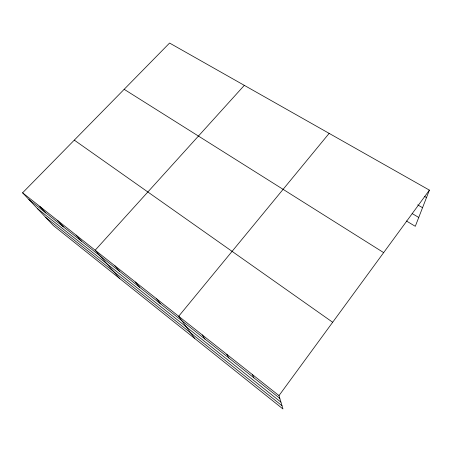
<?xml version="1.0" encoding="UTF-8"?>
<svg xmlns="http://www.w3.org/2000/svg" width="452" height="452" viewBox="0 0 452 452"><rect width="100%" height="100%" fill="white"/><g stroke="black" fill="none" stroke-linecap="round" stroke-linejoin="round"><path stroke-width="0.68" d="M22.6 192.806L278.991 395.602L282.952 408.953L53.387 225.565L22.6 192.806L169.573 43.047L429.4 190.128L415.292 226.305L406.388 220.983M278.991 395.602L429.4 190.128M329.146 133.374L178.687 316.264L194.569 338.35M244.317 85.36L95.174 250.21L119.594 278.46M424.705 196.524L426.502 197.552M417.704 204.875L422.552 207.694M412.156 213.559L418.744 217.446M124.164 89.315L383.652 252.628M74.297 140.131L332.672 322.265M28.86 199.468L279.816 398.376M37.459 208.615L280.929 402.133M45.782 217.474L281.991 405.721M39.838 206.44L45.821 212.909M57.658 220.536L63.336 226.797M76.094 235.119L81.445 241.148M114.938 265.838L119.554 271.347M135.414 282.037L139.617 287.252M156.652 298.834L160.403 303.727M202.276 334.921L205.005 339.079M226.814 354.328L228.961 358.069M252.369 374.538L253.877 377.815"/></g></svg>
